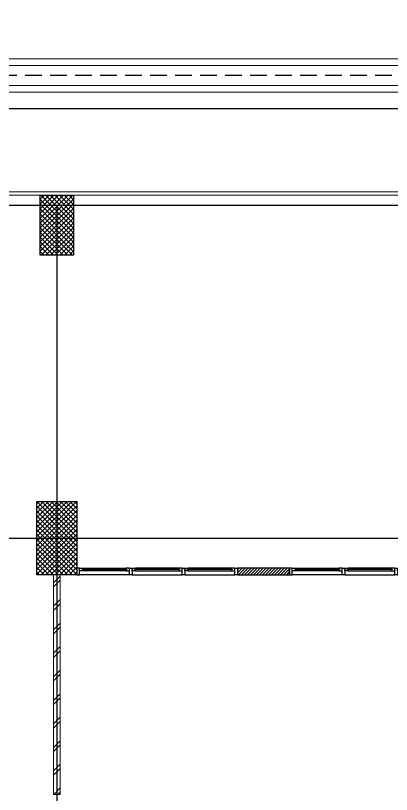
# Model space of a CAD drawing. Header units: inches. Extents: x -1 to 125, y -2 to 87.
# Drawn here: x 70.48 to 76.12, y 63.87 to 75.57 of the extents above; entities that cross this region are included whole.
import ezdxf

# ---------------------------------------------------------------- set-up
doc = ezdxf.new("R2010")
doc.units = ezdxf.units.IN
doc.header["$MEASUREMENT"] = 0
doc.linetypes.add('$0$HIDDEN', pattern=[0.375, 0.25, -0.125])
for name, color, linetype, lineweight in [('ars', 11, 'Continuous', 0), ('KOL', 1, 'Continuous', 30), ('lan', 7, 'Continuous', 15), ('SANITAIR', 15, 'Continuous', 9), ('tem', 5, 'Continuous', 20)]:
    doc.layers.add(name, color=color, linetype=linetype, lineweight=lineweight)
doc.layers.add('as', color=1, linetype='Continuous', plot=False)
doc.layers.add('Kusen', color=30, linetype='Continuous')
doc.layers.add('POLYLINE TPAK', color=4, linetype='Continuous', lineweight=20, plot=False)

# ---------------------------------------------------------------- blocks, each defined once
blk = doc.blocks.new('k1')
at = {"layer": 'ars'}
h = blk.add_hatch(dxfattribs=at)
h.set_pattern_fill('_USER', color=256, scale=0.05, angle=45, double=1, pattern_type=0)
h.set_pattern_definition([(45, (0, -5), (-0.03535534, 0.03535534), []), (135, (0, -5), (-0.03535534, -0.03535534), [])])
h.paths.add_polyline_path([(-0.3, -0.55), (0.3, -0.55), (0.3, 0.55), (-0.3, 0.55)])
at = {"layer": 'KOL'}
blk.add_lwpolyline([(-0.3, -0.55), (0.3, -0.55), (0.3, 0.55), (-0.3, 0.55)], close=True, dxfattribs=at)
blk = doc.blocks.new('k3')
at = {"layer": 'ars'}
h = blk.add_hatch(dxfattribs=at)
h.set_pattern_fill('_USER', color=256, scale=0.05, angle=45, double=1, pattern_type=0)
h.set_pattern_definition([(45, (0, -5.05), (-0.03535534, 0.03535534), []), (135, (0, -5.05), (-0.03535534, -0.03535534), [])])
h.paths.add_polyline_path([(-0.25, -0.45), (0.25, -0.45), (0.25, 0.45), (-0.25, 0.45)])
at = {"layer": 'KOL'}
blk.add_lwpolyline([(-0.25, -0.45), (0.25, -0.45), (0.25, 0.45), (-0.25, 0.45)], close=True, dxfattribs=at)
blk = doc.blocks.new('BV 241')
at = {"layer": 'Kusen'}
for p, q in [((-0.415, 0), (-1.165, 0)), ((-1.115, 0.1), (-0.465, 0.1)), ((-0.465, 0.06), (-1.115, 0.06)), ((-0.375, 0), (0.375, 0)), ((0.325, 0.1), (-0.325, 0.1)), ((-0.325, 0.06), (0.325, 0.06)), ((1.115, 0.1), (0.465, 0.1)), ((0.465, 0.06), (1.115, 0.06)), ((0.415, 0), (1.165, 0))]:
    blk.add_line(p, q, dxfattribs=at)
for points in [[(-1.205, 0), (-1.165, 0), (-1.165, 0.1), (-1.205, 0.1)], [(-0.375, 0), (-0.415, 0), (-0.415, 0.1), (-0.375, 0.1)], [(0.415, 0), (0.375, 0), (0.375, 0.1), (0.415, 0.1)], [(1.205, 0), (1.165, 0), (1.165, 0.1), (1.205, 0.1)]]:
    blk.add_lwpolyline(points, close=True, dxfattribs=at)
for points in [[(-1.115, 0.0775), (-1.115, 0.06), (-1.165, 0.06), (-1.165, 0.1), (-1.115, 0.1), (-1.115, 0.0825), (-1.125, 0.0825), (-1.125, 0.0775), (-1.115, 0.0775)], [(-0.465, 0.0775), (-0.465, 0.06), (-0.415, 0.06), (-0.415, 0.1), (-0.465, 0.1), (-0.465, 0.0825), (-0.455, 0.0825), (-0.455, 0.0775), (-0.465, 0.0775)], [(-0.325, 0.0775), (-0.325, 0.06), (-0.375, 0.06), (-0.375, 0.1), (-0.325, 0.1), (-0.325, 0.0825), (-0.335, 0.0825), (-0.335, 0.0775), (-0.325, 0.0775)], [(0.325, 0.0775), (0.325, 0.06), (0.375, 0.06), (0.375, 0.1), (0.325, 0.1), (0.325, 0.0825), (0.335, 0.0825), (0.335, 0.0775), (0.325, 0.0775)], [(0.465, 0.0775), (0.465, 0.06), (0.415, 0.06), (0.415, 0.1), (0.465, 0.1), (0.465, 0.0825), (0.455, 0.0825), (0.455, 0.0775), (0.465, 0.0775)], [(1.115, 0.0775), (1.115, 0.06), (1.165, 0.06), (1.165, 0.1), (1.115, 0.1), (1.115, 0.0825), (1.125, 0.0825), (1.125, 0.0775), (1.115, 0.0775)]]:
    blk.add_lwpolyline(points, dxfattribs=at)
at = {"layer": 'Kusen', "color": 141}
for points in [[(-1.125, 0.0775), (-0.455, 0.0775), (-0.455, 0.0825), (-1.125, 0.0825)], [(0.335, 0.0775), (-0.335, 0.0775), (-0.335, 0.0825), (0.335, 0.0825)], [(1.125, 0.0775), (0.455, 0.0775), (0.455, 0.0825), (1.125, 0.0825)]]:
    blk.add_lwpolyline(points, close=True, dxfattribs=at)
blk = doc.blocks.new('A-DAS')
at = {"layer": 'ars'}
h = blk.add_hatch(dxfattribs=at)
h.set_pattern_fill('ANSI31', color=256, scale=0.01, style=0)
h.set_pattern_definition([(45, (5.79, 53.1), (-0.02245064, 0.02245064), [])])
h.paths.add_polyline_path([(20.71, 53.1), (21.49, 53.1), (21.49, 53.2), (20.71, 53.2)])
h = blk.add_hatch(dxfattribs=at)
h.set_pattern_fill('TEMBOK', color=256, scale=0.25)
h.set_pattern_definition([(45, (-56.4, 6.77), (-0.1767767, 0.1767767), []), (45, (-56.3375, 6.77), (-0.1767767, 0.1767767), [])])
h.paths.add_polyline_path([(17.95, 49.8), (18.05, 49.8), (18.05, 53.1), (17.95, 53.1)])
blk.add_lwpolyline([(24.1, 60.1), (-25.3, 60.1)])
at = {"layer": 'as', "linetype": '$0$HIDDEN'}
blk.add_line((36.15, 60.6), (3.21, 60.6), dxfattribs=at)
at = {"layer": 'as'}
for p, q in [((-37.8, 58.65), (36.6, 58.65)), ((18, 58.65), (18, 45.55)), ((-37.8, 53.65), (36.6, 53.65))]:
    blk.add_line(p, q, dxfattribs=at)
at = {"layer": 'KOL'}
blk.add_lwpolyline([(20.71, 53.1), (21.49, 53.1), (21.49, 53.2), (20.71, 53.2)], close=True, dxfattribs=at)
at = {"layer": 'lan'}
for p, q in [((12.05, 58.8), (17.75, 58.8)), ((18.25, 58.8), (23.95, 58.8))]:
    blk.add_line(p, q, dxfattribs=at)
at = {"layer": 'POLYLINE TPAK', "color": 3}
blk.add_lwpolyline([(5.6, 45.35), (36.9, 45.35), (36.9, 58.85), (30.45, 58.85), (30.45, 60.75), (24.15, 60.75), (24.15, 58.85), (-25.35, 58.85)], dxfattribs=at)
at = {"layer": 'SANITAIR'}
blk.add_line((23.3, 60.85), (3.21, 60.85), dxfattribs=at)
for points in [[(23.4, 61.5), (23.4, 60.75), (3.21, 60.75)], [(23.7, 61.2), (23.7, 60.45), (3.21, 60.45)], [(23.8, 60.35), (3.21, 60.35)]]:
    blk.add_lwpolyline(points, dxfattribs=at)
at = {"layer": 'tem', "ltscale": 2}
blk.add_lwpolyline([(17.95, 49.8), (18.05, 49.8), (18.05, 53.1), (17.95, 53.1)], close=True, dxfattribs=at)
at = {"layer": 'KOL', "xscale": -1}
blk.add_blockref('k3', (18, 58.35), dxfattribs=at)
at = {"layer": 'KOL', "xscale": -1, "rotation": 180}
blk.add_blockref('k1', (18, 53.65), dxfattribs=at)
at = {"layer": 'Kusen'}
for p in [(19.505, 53.1), (22.695, 53.1)]:
    blk.add_blockref('BV 241', p, dxfattribs=at)

msp = doc.modelspace()

# ---------------------------------------------------------------- block references
msp.add_blockref('A-DAS', (53.1023, 14.0662))

doc.saveas('drawing.dxf')
